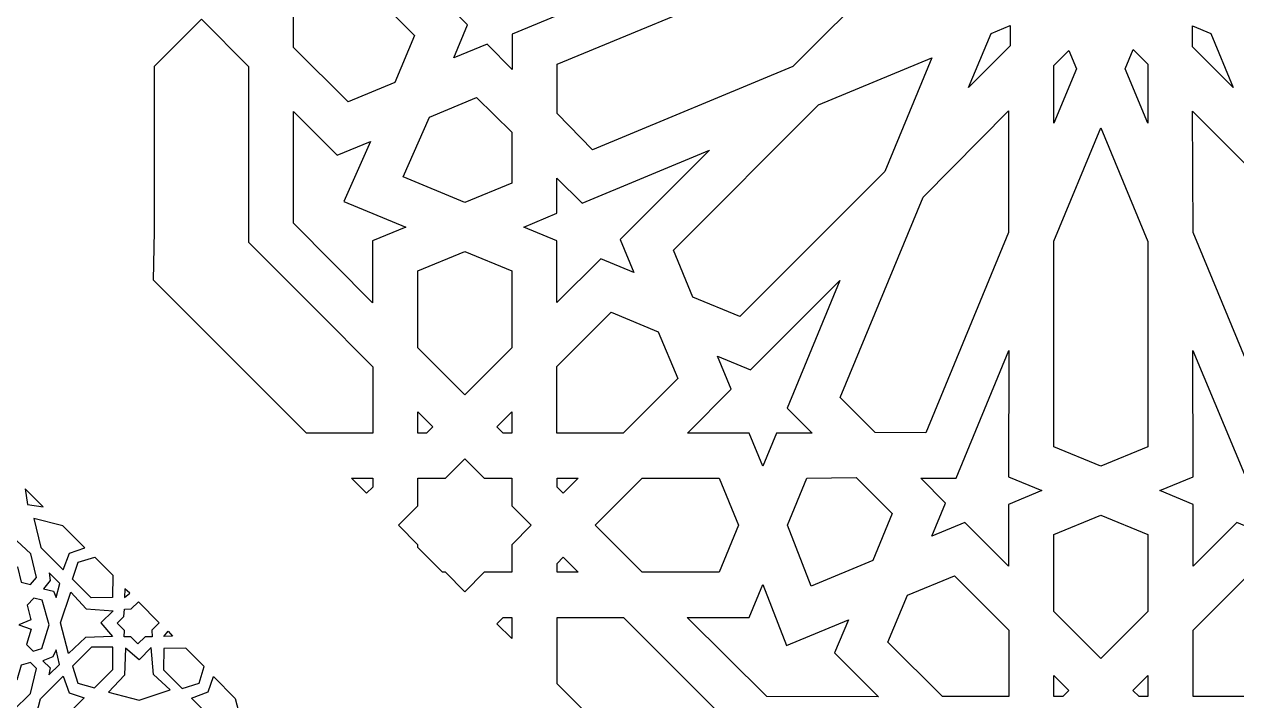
# Model space of a CAD drawing. Extents: x -600 to 600, y -600 to 600.
# Drawn here: x -363.2 to 45.8, y -273.7 to -45.6 of the extents above; entities that cross this region are included whole.
import ezdxf

# ---------------------------------------------------------------- set-up
doc = ezdxf.new("R2010")
doc.units = 0
doc.layers.get('0').update_dxf_attribs({"linetype": 'CONTINUOUS'})
doc.layers.add('PLAN_1', color=18, linetype='CONTINUOUS')

msp = doc.modelspace()

# ---------------------------------------------------------------- linework, layer by layer
for points in [[(-356.8, -208.38), (-362.86, -202.33), (-362.18, -207.52)], [(-347.95, -223.98), (-342.79, -222.17), (-350.18, -214.78), (-359.99, -212.25), (-357.61, -222.06), (-350.07, -229.6)], [(-369.9, -229.42), (-365.49, -228.56), (-364.24, -233.8), (-361.13, -234.54), (-359.04, -232.22), (-360.98, -224.23), (-367.26, -218.32), (-370.04, -219.13), (-370.86, -222.31), (-367.22, -225.97)], [(-333.41, -238.99), (-340.63, -239.05), (-346.95, -232.73), (-345.06, -227.03), (-339.44, -225.37), (-333.34, -231.46)], [(-356.72, -236.06), (-353.36, -236.75), (-352.47, -238.94), (-351.25, -234.17), (-354.8, -230.58), (-354.52, -233.16)], [(-348.25, -257.82), (-350.95, -247.47), (-347.5, -237.09), (-342.33, -242.72), (-333.21, -243.43), (-337.35, -247.5), (-333.45, -252.11), (-342.52, -252.4)], [(-327.62, -237.47), (-329.28, -236.04), (-329.4, -238.94)], [(-365.08, -248.12), (-360.9, -249.64), (-362.51, -254.82), (-360.24, -257.06), (-357.28, -256.12), (-354.84, -248.19), (-357.16, -239.85), (-359.94, -239.13), (-362.26, -241.47), (-361.04, -246.51)], [(-317.68, -247.44), (-320.17, -249.93), (-320.04, -252.23), (-322.42, -252.18), (-324.85, -254.61), (-327.27, -252.19), (-329.55, -252.23), (-329.42, -250.04), (-331.89, -247.56), (-329.64, -245.31), (-329.41, -242.91), (-327.14, -242.81), (-324.73, -240.4)], [(-314.68, -250.28), (-313.25, -251.94), (-316.15, -252.06)], [(-356.97, -260.3), (-354.5, -262.66), (-354.9, -265), (-351.37, -261.54), (-352.48, -256.6), (-353.6, -258.96)], [(-333.3, -255.65), (-340.52, -255.71), (-346.95, -262.13), (-345.15, -267.8), (-339.56, -269.37), (-333.36, -263.17)], [(-334.77, -270.85), (-324.42, -273.55), (-314.04, -270.1), (-319.67, -264.93), (-320.38, -255.81), (-324.45, -259.95), (-329.06, -256.05), (-329.35, -265.12)], [(-316.18, -256.13), (-316.24, -263.35), (-309.92, -269.67), (-304.22, -267.78), (-302.56, -262.16), (-308.66, -256.06)], [(-369.98, -266.29), (-367.1, -269.66), (-371.02, -273.45), (-370.15, -276.53), (-367.12, -277.14), (-361.15, -271.34), (-359.1, -262.86), (-361.15, -260.86), (-364.3, -261.8), (-365.69, -266.84)], [(-348.1, -271.05), (-342.97, -272.78), (-350.48, -280.29), (-360.33, -282.98), (-357.79, -273.13), (-350.13, -265.46)], [(-301.22, -270.71), (-299.41, -265.55), (-292.02, -272.94), (-289.49, -282.75), (-299.3, -280.37), (-306.84, -272.83)]]:
    msp.add_lwpolyline(points, close=True)
at = {"layer": 'PLAN_1'}
for points in [[(-198.28, -31.11), (-155.64, -31.08), (-198.65, -49), (-198.65, -60.84), (-207.09, -52.39), (-218.26, -57.01), (-213.63, -45.85), (-228.38, -31.1), (-207.53, -31.11), (-202.9, -19.94)], [(-231.61, -49.43), (-238.18, -65.28), (-253.99, -71.83), (-272.35, -53.47), (-272.35, -31.1), (-249.93, -31.1)], [(-103.9, -59.9), (-171.52, -87.93), (-183.45, -75.71), (-183.45, -59.13), (-115.83, -31.11), (-74.91, -30.91)], [(-287.61, -59.83), (-287.61, -85.74), (-287.61, -119.13), (-263.98, -142.76), (-245.62, -161.12), (-245.62, -183.49), (-268.04, -183.49), (-286.36, -165.16), (-307.34, -144.18), (-319.63, -131.89), (-319.28, -115.37), (-319.28, -85.76), (-319.28, -59.8), (-303.46, -43.98)], [(-30.56, -52.97), (-44.64, -67.02), (-37.06, -48.73), (-30.6, -46.05)], [(37.06, -48.73), (44.63, -67.02), (30.87, -53.29), (30.87, -46.17)], [(-72.85, -95.26), (-121.8, -144.21), (-137.64, -137.64), (-144.2, -121.79), (-95.23, -72.82), (-56.99, -56.98)], [(-8.26, -60.66), (-15.83, -78.95), (-15.86, -59.51), (-10.82, -54.47)], [(15.84, -59.06), (15.82, -78.95), (8.25, -60.66), (10.92, -54.2)], [(-198.72, -82), (-198.72, -99.19), (-214.58, -105.76), (-235.4, -97.13), (-226.51, -76.95), (-210.66, -70.38)], [(-257.61, -89.83), (-246.44, -85.2), (-255.36, -105.37), (-234.5, -114.01), (-245.68, -118.64), (-245.68, -139.59), (-272.34, -112.68), (-272.42, -75.02)], [(-31.11, -115.83), (-59.11, -183.46), (-76.18, -183.25), (-87.9, -171.53), (-59.9, -103.9), (-31.11, -74.83)], [(59.9, -103.9), (87.93, -171.52), (75.71, -183.45), (59.13, -183.45), (31.11, -115.83), (30.91, -74.91)], [(15.85, -118.87), (15.84, -188.09), (0, -194.66), (-15.85, -188.08), (-15.85, -118.83), (-0.01, -80.6)], [(-162.21, -118.19), (-157.58, -129.36), (-168.75, -124.74), (-183.49, -139.49), (-183.49, -118.63), (-194.66, -114.01), (-183.49, -109.38), (-183.49, -97.52), (-175.04, -105.97), (-132.04, -88.07)], [(-198.72, -128.83), (-198.72, -154.75), (-214.57, -170.59), (-230.39, -154.78), (-230.39, -128.81), (-214.57, -122.27)], [(-105.82, -175.11), (-97.45, -183.48), (-109.39, -183.48), (-114.02, -194.65), (-118.64, -183.48), (-139.5, -183.48), (-124.75, -168.74), (-129.37, -157.57), (-118.2, -162.2), (-88.08, -132.03)], [(-149.31, -149.31), (-142.76, -165.13), (-161.12, -183.49), (-183.49, -183.49), (-183.49, -161.07), (-165.16, -142.75)], [(-31.13, -198.28), (-19.96, -202.9), (-31.12, -207.53), (-31.12, -228.38), (-45.87, -213.63), (-57.03, -218.26), (-52.41, -207.09), (-60.79, -198.71), (-48.84, -198.71), (-31.09, -155.64)], [(49, -198.65), (60.84, -198.65), (52.39, -207.09), (57.01, -218.26), (45.85, -213.63), (31.1, -228.38), (31.1, -207.53), (19.94, -202.9), (31.11, -198.28), (31.08, -155.64)], [(-225.38, -181.37), (-227.48, -183.47), (-230.42, -183.47), (-230.42, -176.32)], [(-198.73, -183.47), (-201.69, -183.47), (-203.79, -181.37), (-198.73, -176.31)], [(-208.02, -198.72), (-198.74, -198.72), (-198.74, -208), (-192.17, -214.57), (-198.74, -221.13), (-198.74, -230.41), (-208.02, -230.41), (-214.58, -236.98), (-221.15, -230.41), (-222.14, -230.41), (-230.43, -222.12), (-230.43, -221.13), (-236.99, -214.57), (-230.43, -208), (-230.43, -198.72), (-221.15, -198.72), (-214.58, -192.15)], [(-245.67, -201.7), (-247.75, -203.77), (-252.78, -198.74), (-245.67, -198.74)], [(-181.38, -203.79), (-183.48, -201.69), (-183.48, -198.72), (-176.32, -198.72)], [(-122.26, -214.57), (-128.81, -230.39), (-154.77, -230.39), (-170.59, -214.57), (-154.74, -198.72), (-128.82, -198.72)], [(-70.38, -210.66), (-76.95, -226.51), (-97.77, -235.14), (-105.76, -214.58), (-99.19, -198.72), (-82.54, -198.51)], [(15.81, -217.71), (15.81, -243.67), (0, -259.49), (-15.85, -243.64), (-15.85, -217.73), (0, -211.16)], [(-176.33, -230.41), (-183.48, -230.41), (-183.48, -227.47), (-181.38, -225.37)], [(-31.1, -249.94), (-31.1, -272.35), (-53.47, -272.35), (-71.82, -253.99), (-65.27, -238.18), (-49.42, -231.62)], [(65.27, -238.18), (71.83, -253.99), (53.47, -272.35), (31.1, -272.35), (31.1, -249.93), (49.42, -231.61)], [(-106.06, -255.08), (-85.2, -246.44), (-89.83, -257.61), (-75.02, -272.42), (-112.68, -272.34), (-139.59, -245.68), (-118.64, -245.68), (-114.01, -234.5)], [(-198.74, -252.79), (-203.77, -247.76), (-201.69, -245.68), (-198.74, -245.68)], [(-142.74, -264), (-119.13, -287.61), (-59.75, -287.61), (-43.94, -303.43), (-59.79, -319.28), (-85.7, -319.28), (-115.37, -319.28), (-132.75, -319.28), (-144.18, -307.34), (-165.12, -286.4), (-183.48, -268.04), (-183.48, -245.68), (-161.07, -245.68)], [(-10.79, -270.26), (-12.88, -272.35), (-15.86, -272.35), (-15.85, -265.19)], [(15.85, -272.35), (12.87, -272.35), (10.78, -270.26), (15.84, -265.19)]]:
    msp.add_lwpolyline(points, close=True, dxfattribs=at)

doc.saveas('drawing.dxf')
